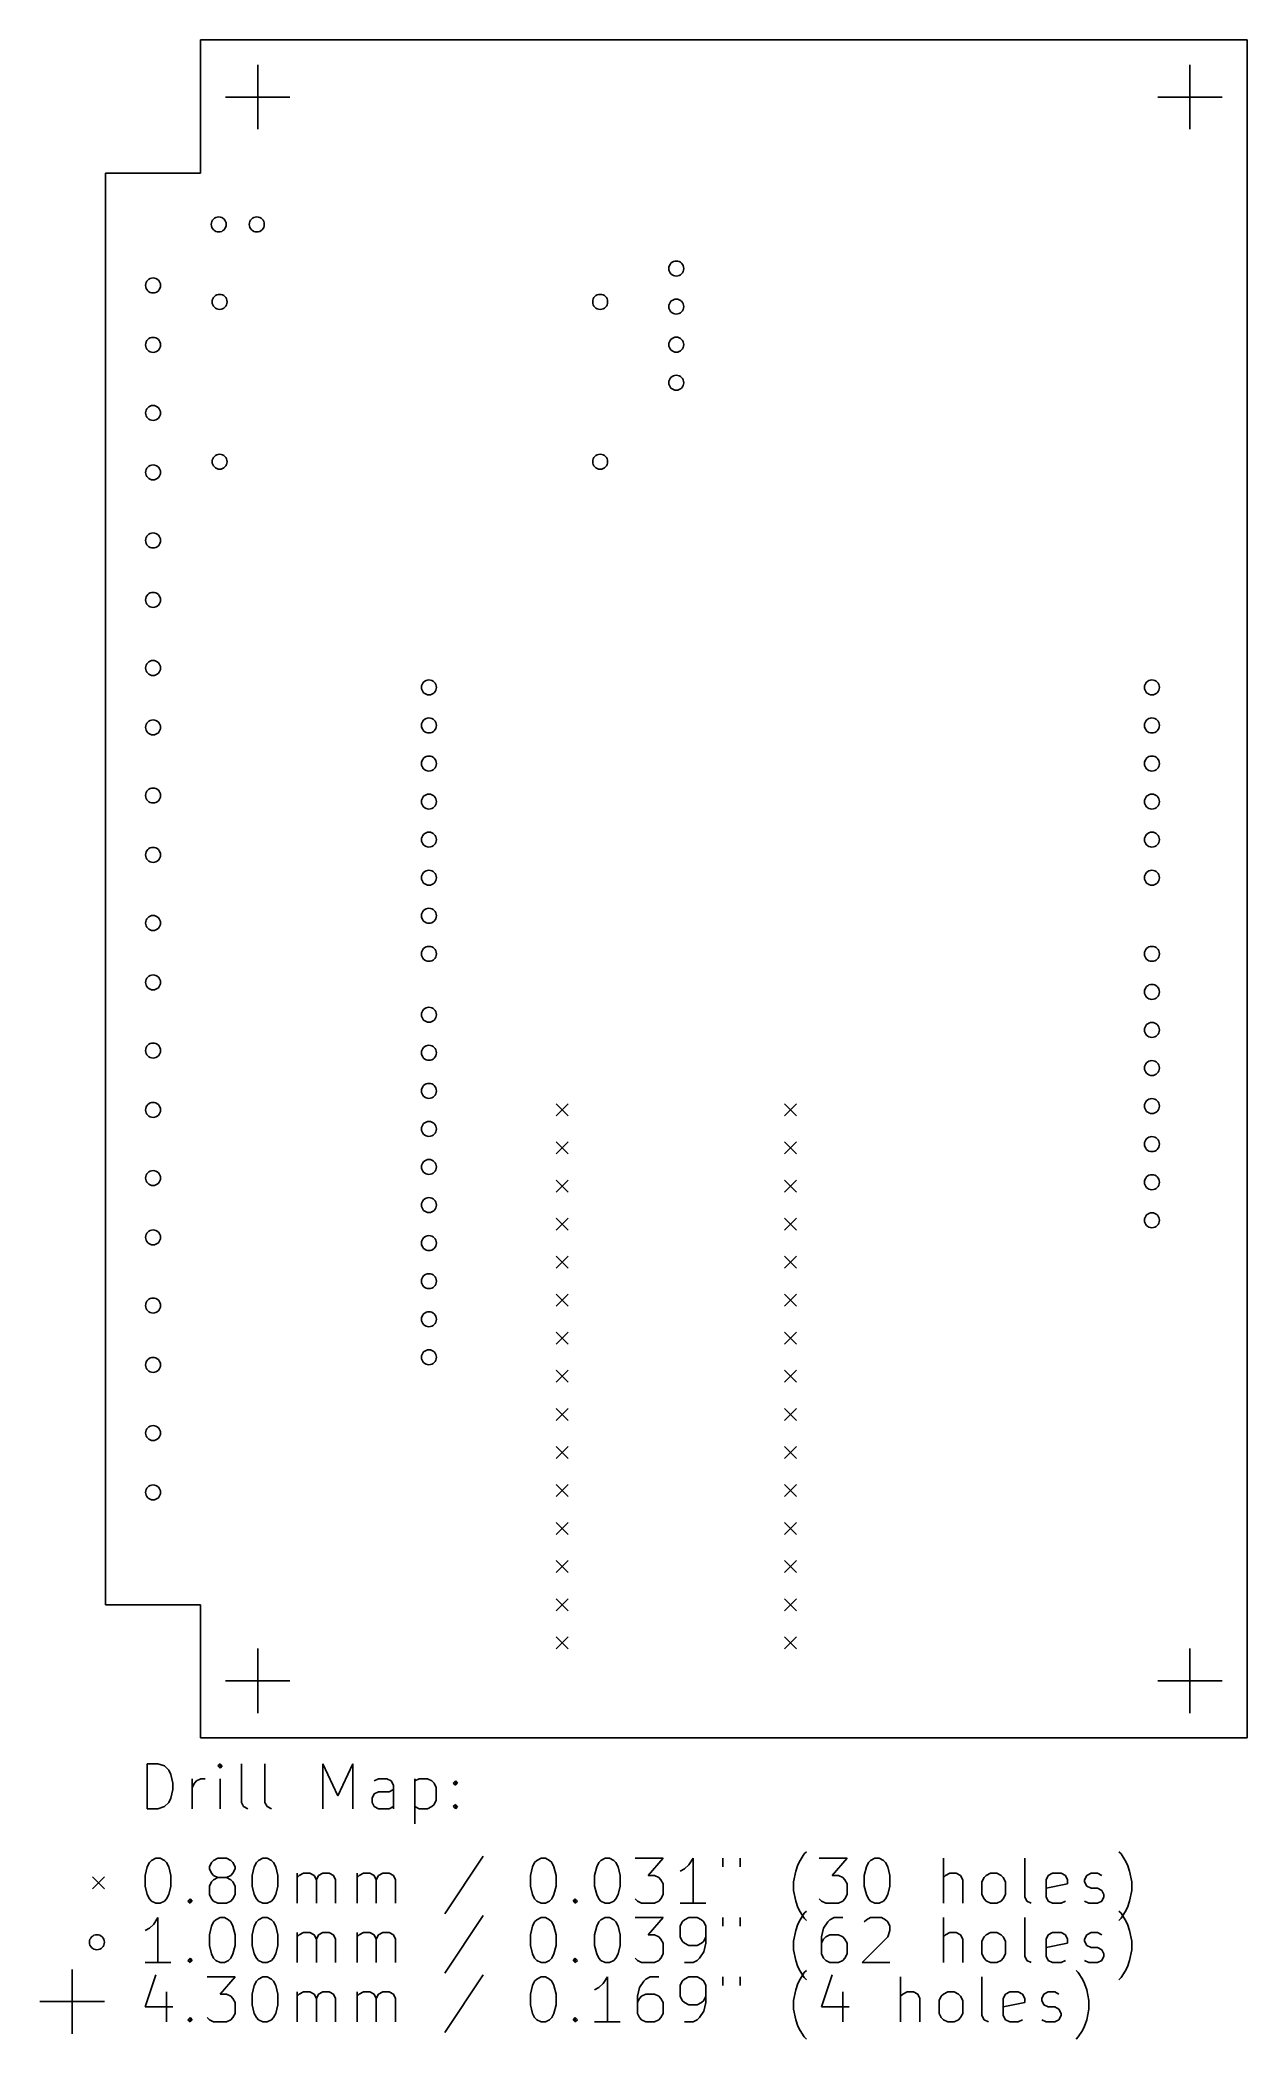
# Model space of a CAD drawing. Extents: x 77 to 157, y -147 to -14.
import ezdxf

# ---------------------------------------------------------------- set-up
doc = ezdxf.new("R2010")
doc.units = 0
doc.header["$MEASUREMENT"] = 0
doc.layers.add('BLACK', color=7, linetype='CONTINUOUS')

msp = doc.modelspace()

# ---------------------------------------------------------------- linework, layer by layer
at = {"layer": 'BLACK', "linetype": 'CONTINUOUS'}
for p, q in [((87.63, -13.6906), (157.48, -13.6906)), ((87.63, -22.5806), (87.63, -13.6906)), ((157.48, -13.6906), (157.48, -127)), ((91.44, -15.3506), (91.44, -19.6506)), ((153.67, -15.3506), (153.67, -19.6506)), ((89.29, -17.5006), (93.59, -17.5006)), ((151.52, -17.5006), (155.82, -17.5006)), ((87.63, -22.5806), (81.28, -22.5806)), ((81.28, -118.11), (81.28, -22.5806)), ((111.36, -84.69), (112.16, -85.49)), ((112.16, -84.69), (111.36, -85.49)), ((126.6, -84.69), (127.4, -85.49)), ((127.4, -84.69), (126.6, -85.49)), ((111.36, -87.23), (112.16, -88.03)), ((112.16, -87.23), (111.36, -88.03)), ((126.6, -87.23), (127.4, -88.03)), ((127.4, -87.23), (126.6, -88.03)), ((111.36, -89.77), (112.16, -90.57)), ((112.16, -89.77), (111.36, -90.57)), ((126.6, -89.77), (127.4, -90.57)), ((127.4, -89.77), (126.6, -90.57)), ((111.36, -92.31), (112.16, -93.11)), ((112.16, -92.31), (111.36, -93.11)), ((126.6, -92.31), (127.4, -93.11)), ((127.4, -92.31), (126.6, -93.11)), ((111.36, -94.85), (112.16, -95.65)), ((112.16, -94.85), (111.36, -95.65)), ((126.6, -94.85), (127.4, -95.65)), ((127.4, -94.85), (126.6, -95.65)), ((111.36, -97.39), (112.16, -98.19)), ((112.16, -97.39), (111.36, -98.19)), ((126.6, -97.39), (127.4, -98.19)), ((127.4, -97.39), (126.6, -98.19)), ((111.36, -99.93), (112.16, -100.73)), ((112.16, -99.93), (111.36, -100.73)), ((126.6, -99.93), (127.4, -100.73)), ((127.4, -99.93), (126.6, -100.73)), ((111.36, -102.47), (112.16, -103.27)), ((112.16, -102.47), (111.36, -103.27)), ((126.6, -102.47), (127.4, -103.27)), ((127.4, -102.47), (126.6, -103.27)), ((111.36, -105.01), (112.16, -105.81)), ((112.16, -105.01), (111.36, -105.81)), ((126.6, -105.01), (127.4, -105.81)), ((127.4, -105.01), (126.6, -105.81)), ((111.36, -107.55), (112.16, -108.35)), ((112.16, -107.55), (111.36, -108.35)), ((126.6, -107.55), (127.4, -108.35)), ((127.4, -107.55), (126.6, -108.35)), ((111.36, -110.09), (112.16, -110.89)), ((112.16, -110.09), (111.36, -110.89)), ((126.6, -110.09), (127.4, -110.89)), ((127.4, -110.09), (126.6, -110.89)), ((111.36, -112.63), (112.16, -113.43)), ((112.16, -112.63), (111.36, -113.43)), ((126.6, -112.63), (127.4, -113.43)), ((127.4, -112.63), (126.6, -113.43)), ((111.36, -115.17), (112.16, -115.97)), ((112.16, -115.17), (111.36, -115.97)), ((126.6, -115.17), (127.4, -115.97)), ((127.4, -115.17), (126.6, -115.97)), ((87.63, -118.11), (81.28, -118.11)), ((87.63, -127), (87.63, -118.11)), ((111.36, -117.71), (112.16, -118.51)), ((112.16, -117.71), (111.36, -118.51)), ((126.6, -117.71), (127.4, -118.51)), ((127.4, -117.71), (126.6, -118.51)), ((91.44, -121.04), (91.44, -125.34)), ((111.36, -120.25), (112.16, -121.05)), ((112.16, -120.25), (111.36, -121.05)), ((126.6, -120.25), (127.4, -121.05)), ((127.4, -120.25), (126.6, -121.05)), ((153.67, -121.04), (153.67, -125.34)), ((89.29, -123.19), (93.59, -123.19)), ((151.52, -123.19), (155.82, -123.19)), ((87.63, -127), (157.48, -127)), ((84.0693, -131.732), (84.0693, -128.732)), ((84.0693, -128.732), (84.7836, -128.732)), ((84.7836, -128.732), (85.2121, -128.875)), ((85.2121, -128.875), (85.4979, -129.161)), ((85.4979, -129.161), (85.6407, -129.446)), ((88.9264, -128.732), (88.7836, -128.875)), ((88.7836, -128.875), (88.9264, -129.018)), ((89.0693, -128.875), (88.9264, -128.732)), ((88.9264, -128.732), (88.9264, -129.018)), ((88.9264, -129.018), (89.0693, -128.875)), ((90.355, -131.304), (90.355, -128.732)), ((91.9264, -131.304), (91.9264, -128.732)), ((95.7836, -131.732), (95.7836, -128.732)), ((95.7836, -128.732), (96.7836, -130.875)), ((96.7836, -130.875), (97.7836, -128.732)), ((97.7836, -128.732), (97.7836, -131.732)), ((85.6407, -129.446), (85.7836, -130.018)), ((85.7836, -130.446), (85.6407, -131.018)), ((85.7836, -130.018), (85.7836, -130.446)), ((87.0693, -131.732), (87.0693, -129.732)), ((87.0693, -130.304), (87.2121, -130.018)), ((87.2121, -130.018), (87.355, -129.875)), ((87.355, -129.875), (87.6407, -129.732)), ((87.6407, -129.732), (87.9264, -129.732)), ((88.9264, -131.732), (88.9264, -129.732)), ((99.0693, -131.018), (99.2121, -130.732)), ((99.4979, -129.732), (99.2121, -129.875)), ((99.2121, -130.732), (99.4979, -130.589)), ((100.069, -129.732), (99.4979, -129.732)), ((99.4979, -130.589), (100.212, -130.589)), ((100.355, -129.875), (100.069, -129.732)), ((100.212, -130.589), (100.498, -130.446)), ((100.498, -130.161), (100.355, -129.875)), ((100.498, -131.732), (100.498, -130.161)), ((101.926, -129.732), (101.926, -132.732)), ((101.926, -129.875), (102.212, -129.732)), ((102.212, -129.732), (102.784, -129.732)), ((102.784, -129.732), (103.069, -129.875)), ((103.069, -129.875), (103.212, -130.018)), ((103.212, -130.018), (103.355, -130.304)), ((103.355, -130.304), (103.355, -131.161)), ((104.498, -130.018), (104.641, -129.875)), ((104.641, -130.161), (104.498, -130.018)), ((104.641, -129.875), (104.784, -130.018)), ((104.641, -129.875), (104.641, -130.161)), ((104.784, -130.018), (104.641, -130.161)), ((84.7836, -131.732), (84.0693, -131.732)), ((85.2121, -131.589), (84.7836, -131.732)), ((85.4979, -131.304), (85.2121, -131.589)), ((85.6407, -131.018), (85.4979, -131.304)), ((90.4979, -131.589), (90.355, -131.304)), ((90.7836, -131.732), (90.4979, -131.589)), ((92.0693, -131.589), (91.9264, -131.304)), ((92.355, -131.732), (92.0693, -131.589)), ((99.0693, -131.304), (99.0693, -131.018)), ((99.2121, -131.589), (99.0693, -131.304)), ((99.4979, -131.732), (99.2121, -131.589)), ((100.212, -131.732), (99.4979, -131.732)), ((100.498, -131.589), (100.212, -131.732)), ((102.212, -131.732), (101.926, -131.589)), ((102.784, -131.732), (102.212, -131.732)), ((103.069, -131.589), (102.784, -131.732)), ((103.212, -131.446), (103.069, -131.589)), ((103.355, -131.161), (103.212, -131.446)), ((104.498, -131.589), (104.641, -131.446)), ((104.641, -131.732), (104.498, -131.589)), ((104.641, -131.446), (104.784, -131.589)), ((104.641, -131.446), (104.641, -131.732)), ((104.784, -131.589), (104.641, -131.732)), ((127.926, -134.746), (128.069, -134.604)), ((149.069, -134.746), (148.926, -134.604)), ((83.9264, -136.175), (84.0693, -135.604)), ((84.0693, -135.604), (84.2121, -135.318)), ((84.2121, -135.318), (84.355, -135.175)), ((84.355, -135.175), (84.6407, -135.032)), ((84.6407, -135.032), (84.9264, -135.032)), ((84.9264, -135.032), (85.2121, -135.175)), ((85.2121, -135.175), (85.355, -135.318)), ((85.355, -135.318), (85.4979, -135.604)), ((85.4979, -135.604), (85.6407, -136.175)), ((88.2121, -135.604), (88.355, -135.318)), ((88.2121, -135.746), (88.2121, -135.604)), ((88.355, -136.032), (88.2121, -135.746)), ((88.355, -135.318), (88.4979, -135.175)), ((88.4979, -136.175), (88.355, -136.032)), ((88.4979, -135.175), (88.7836, -135.032)), ((88.7836, -135.032), (89.355, -135.032)), ((89.355, -135.032), (89.6407, -135.175)), ((89.6407, -135.175), (89.7836, -135.318)), ((89.7836, -136.032), (89.6407, -136.175)), ((89.7836, -135.318), (89.9264, -135.604)), ((89.9264, -135.746), (89.7836, -136.032)), ((89.9264, -135.604), (89.9264, -135.746)), ((91.0693, -136.175), (91.2121, -135.604)), ((91.2121, -135.604), (91.355, -135.318)), ((91.355, -135.318), (91.4979, -135.175)), ((91.4979, -135.175), (91.7836, -135.032)), ((91.7836, -135.032), (92.0693, -135.032)), ((92.0693, -135.032), (92.355, -135.175)), ((92.355, -135.175), (92.4979, -135.318)), ((92.4979, -135.318), (92.6407, -135.604)), ((92.6407, -135.604), (92.7836, -136.175)), ((94.0693, -138.032), (94.0693, -136.032)), ((94.2121, -136.175), (94.4979, -136.032)), ((94.4979, -136.032), (94.9264, -136.032)), ((94.9264, -136.032), (95.2121, -136.175)), ((95.4979, -136.175), (95.7836, -136.032)), ((95.7836, -136.032), (96.2121, -136.032)), ((96.2121, -136.032), (96.4979, -136.175)), ((98.0693, -138.032), (98.0693, -136.032)), ((98.2121, -136.175), (98.4979, -136.032)), ((98.4979, -136.032), (98.9264, -136.032)), ((98.9264, -136.032), (99.2121, -136.175)), ((99.4979, -136.175), (99.7836, -136.032)), ((99.7836, -136.032), (100.212, -136.032)), ((100.212, -136.032), (100.498, -136.175)), ((106.498, -134.889), (103.926, -138.746)), ((109.641, -136.175), (109.784, -135.604)), ((109.784, -135.604), (109.926, -135.318)), ((109.926, -135.318), (110.069, -135.175)), ((110.069, -135.175), (110.355, -135.032)), ((110.355, -135.032), (110.641, -135.032)), ((110.641, -135.032), (110.926, -135.175)), ((110.926, -135.175), (111.069, -135.318)), ((111.069, -135.318), (111.212, -135.604)), ((111.212, -135.604), (111.355, -136.175)), ((113.926, -136.175), (114.069, -135.604)), ((114.069, -135.604), (114.212, -135.318)), ((114.212, -135.318), (114.355, -135.175)), ((114.355, -135.175), (114.641, -135.032)), ((114.641, -135.032), (114.926, -135.032)), ((114.926, -135.032), (115.212, -135.175)), ((115.212, -135.175), (115.355, -135.318)), ((115.355, -135.318), (115.498, -135.604)), ((115.498, -135.604), (115.641, -136.175)), ((116.641, -135.032), (118.498, -135.032)), ((118.498, -135.032), (117.498, -136.175)), ((119.926, -135.746), (119.641, -135.889)), ((120.212, -135.461), (119.926, -135.746)), ((120.498, -135.032), (120.212, -135.461)), ((120.498, -138.032), (120.498, -135.032)), ((122.498, -135.032), (122.498, -135.604)), ((123.641, -135.032), (123.641, -135.604)), ((127.212, -136.604), (127.355, -135.889)), ((127.355, -135.889), (127.498, -135.461)), ((127.498, -135.461), (127.641, -135.175)), ((127.641, -135.175), (127.926, -134.746)), ((128.926, -135.032), (130.784, -135.032)), ((130.784, -135.032), (129.784, -136.175)), ((131.926, -136.175), (132.069, -135.604)), ((132.069, -135.604), (132.212, -135.318)), ((132.212, -135.318), (132.355, -135.175)), ((132.355, -135.175), (132.641, -135.032)), ((132.641, -135.032), (132.926, -135.032)), ((132.926, -135.032), (133.212, -135.175)), ((133.212, -135.175), (133.355, -135.318)), ((133.355, -135.318), (133.498, -135.604)), ((133.498, -135.604), (133.641, -136.175)), ((137.212, -138.032), (137.212, -135.032)), ((137.641, -136.032), (137.355, -136.175)), ((138.069, -136.032), (137.641, -136.032)), ((138.355, -136.175), (138.069, -136.032)), ((140.069, -136.175), (140.355, -136.032)), ((140.355, -136.032), (140.784, -136.032)), ((140.784, -136.032), (141.069, -136.175)), ((142.641, -137.604), (142.641, -135.032)), ((144.212, -136.175), (144.498, -136.032)), ((144.498, -136.032), (145.069, -136.032)), ((145.069, -136.032), (145.355, -136.175)), ((146.784, -136.175), (147.069, -136.032)), ((147.069, -136.032), (147.498, -136.032)), ((147.498, -136.032), (147.784, -136.175)), ((149.355, -135.175), (149.069, -134.746)), ((149.498, -135.461), (149.355, -135.175)), ((149.641, -135.889), (149.498, -135.461)), ((149.784, -136.604), (149.641, -135.889)), ((80.405, -136.275), (81.205, -137.075)), ((81.205, -136.275), (80.405, -137.075)), ((83.9264, -136.889), (83.9264, -136.175)), ((84.0693, -137.461), (83.9264, -136.889)), ((85.6407, -136.889), (85.4979, -137.461)), ((85.6407, -136.175), (85.6407, -136.889)), ((88.355, -136.604), (88.2121, -136.889)), ((88.2121, -136.889), (88.2121, -137.461)), ((88.4979, -136.461), (88.355, -136.604)), ((88.7836, -136.318), (88.4979, -136.175)), ((88.7836, -136.318), (88.4979, -136.461)), ((89.355, -136.318), (88.7836, -136.318)), ((89.6407, -136.175), (89.355, -136.318)), ((89.6407, -136.461), (89.355, -136.318)), ((89.7836, -136.604), (89.6407, -136.461)), ((89.9264, -136.889), (89.7836, -136.604)), ((89.9264, -137.461), (89.9264, -136.889)), ((91.0693, -136.889), (91.0693, -136.175)), ((91.2121, -137.461), (91.0693, -136.889)), ((92.7836, -136.889), (92.6407, -137.461)), ((92.7836, -136.175), (92.7836, -136.889)), ((94.0693, -136.318), (94.2121, -136.175)), ((95.2121, -136.175), (95.355, -136.461)), ((95.355, -136.461), (95.4979, -136.175)), ((95.355, -136.461), (95.355, -138.032)), ((96.4979, -136.175), (96.6407, -136.461)), ((96.6407, -136.461), (96.6407, -138.032)), ((98.0693, -136.318), (98.2121, -136.175)), ((99.2121, -136.175), (99.355, -136.461)), ((99.355, -136.461), (99.4979, -136.175)), ((99.355, -136.461), (99.355, -138.032)), ((100.498, -136.175), (100.641, -136.461)), ((100.641, -136.461), (100.641, -138.032)), ((109.641, -136.889), (109.641, -136.175)), ((109.784, -137.461), (109.641, -136.889)), ((111.355, -136.889), (111.212, -137.461)), ((111.355, -136.175), (111.355, -136.889)), ((113.926, -136.889), (113.926, -136.175)), ((114.069, -137.461), (113.926, -136.889)), ((115.641, -136.889), (115.498, -137.461)), ((115.641, -136.175), (115.641, -136.889)), ((117.498, -136.175), (117.926, -136.175)), ((117.926, -136.175), (118.212, -136.318)), ((118.212, -136.318), (118.355, -136.461)), ((118.355, -136.461), (118.498, -136.746)), ((118.498, -136.746), (118.498, -137.461)), ((127.212, -137.175), (127.212, -136.604)), ((127.355, -137.889), (127.212, -137.175)), ((129.784, -136.175), (130.212, -136.175)), ((130.212, -136.175), (130.498, -136.318)), ((130.498, -136.318), (130.641, -136.461)), ((130.641, -136.461), (130.784, -136.746)), ((130.784, -136.746), (130.784, -137.461)), ((131.926, -136.889), (131.926, -136.175)), ((132.069, -137.461), (131.926, -136.889)), ((133.641, -136.889), (133.498, -137.461)), ((133.641, -136.175), (133.641, -136.889)), ((137.355, -136.175), (137.212, -136.318)), ((138.498, -136.461), (138.355, -136.175)), ((138.498, -138.032), (138.498, -136.461)), ((139.784, -136.604), (139.926, -136.318)), ((139.784, -137.461), (139.784, -136.604)), ((139.926, -136.318), (140.069, -136.175)), ((141.069, -136.175), (141.212, -136.318)), ((141.212, -136.318), (141.355, -136.604)), ((141.355, -136.604), (141.355, -137.461)), ((144.069, -136.461), (144.212, -136.175)), ((144.069, -137.604), (144.069, -136.461)), ((145.498, -136.746), (144.069, -137.032)), ((145.355, -136.175), (145.498, -136.461)), ((145.498, -136.461), (145.498, -136.746)), ((146.641, -136.461), (146.784, -136.175)), ((146.641, -136.604), (146.641, -136.461)), ((146.784, -136.889), (146.641, -136.604)), ((147.069, -137.032), (146.784, -136.889)), ((147.498, -137.032), (147.069, -137.032)), ((147.784, -137.175), (147.498, -137.032)), ((147.926, -137.461), (147.784, -137.175)), ((149.641, -137.889), (149.784, -137.175)), ((149.784, -137.175), (149.784, -136.604)), ((84.2121, -137.746), (84.0693, -137.461)), ((84.355, -137.889), (84.2121, -137.746)), ((84.6407, -138.032), (84.355, -137.889)), ((84.9264, -138.032), (84.6407, -138.032)), ((85.2121, -137.889), (84.9264, -138.032)), ((85.355, -137.746), (85.2121, -137.889)), ((85.4979, -137.461), (85.355, -137.746)), ((86.7836, -137.889), (86.9264, -137.746)), ((86.9264, -138.032), (86.7836, -137.889)), ((86.9264, -137.746), (87.0693, -137.889)), ((86.9264, -137.746), (86.9264, -138.032)), ((87.0693, -137.889), (86.9264, -138.032)), ((88.2121, -137.461), (88.355, -137.746)), ((88.355, -137.746), (88.4979, -137.889)), ((88.4979, -137.889), (88.7836, -138.032)), ((88.7836, -138.032), (89.355, -138.032)), ((89.355, -138.032), (89.6407, -137.889)), ((89.6407, -137.889), (89.7836, -137.746)), ((89.7836, -137.746), (89.9264, -137.461)), ((91.355, -137.746), (91.2121, -137.461)), ((91.4979, -137.889), (91.355, -137.746)), ((91.7836, -138.032), (91.4979, -137.889)), ((92.0693, -138.032), (91.7836, -138.032)), ((92.355, -137.889), (92.0693, -138.032)), ((92.4979, -137.746), (92.355, -137.889)), ((92.6407, -137.461), (92.4979, -137.746)), ((109.926, -137.746), (109.784, -137.461)), ((110.069, -137.889), (109.926, -137.746)), ((110.355, -138.032), (110.069, -137.889)), ((110.641, -138.032), (110.355, -138.032)), ((110.926, -137.889), (110.641, -138.032)), ((111.069, -137.746), (110.926, -137.889)), ((111.212, -137.461), (111.069, -137.746)), ((112.498, -137.889), (112.641, -137.746)), ((112.641, -138.032), (112.498, -137.889)), ((112.641, -137.746), (112.784, -137.889)), ((112.641, -137.746), (112.641, -138.032)), ((112.784, -137.889), (112.641, -138.032)), ((114.212, -137.746), (114.069, -137.461)), ((114.355, -137.889), (114.212, -137.746)), ((114.641, -138.032), (114.355, -137.889)), ((114.926, -138.032), (114.641, -138.032)), ((115.212, -137.889), (114.926, -138.032)), ((115.355, -137.746), (115.212, -137.889)), ((115.498, -137.461), (115.355, -137.746)), ((116.784, -137.889), (116.641, -137.746)), ((117.069, -138.032), (116.784, -137.889)), ((117.926, -138.032), (117.069, -138.032)), ((118.212, -137.889), (117.926, -138.032)), ((118.355, -137.746), (118.212, -137.889)), ((118.498, -137.461), (118.355, -137.746)), ((121.355, -138.032), (119.641, -138.032)), ((127.498, -138.318), (127.355, -137.889)), ((127.641, -138.604), (127.498, -138.318)), ((127.926, -139.032), (127.641, -138.604)), ((127.641, -139.135), (127.926, -138.706)), ((127.926, -138.706), (128.069, -138.564)), ((129.069, -137.889), (128.926, -137.746)), ((129.355, -138.032), (129.069, -137.889)), ((130.212, -138.032), (129.355, -138.032)), ((130.498, -137.889), (130.212, -138.032)), ((130.641, -137.746), (130.498, -137.889)), ((130.784, -137.461), (130.641, -137.746)), ((132.212, -137.746), (132.069, -137.461)), ((132.355, -137.889), (132.212, -137.746)), ((132.641, -138.032), (132.355, -137.889)), ((132.926, -138.032), (132.641, -138.032)), ((133.212, -137.889), (132.926, -138.032)), ((133.355, -137.746), (133.212, -137.889)), ((133.498, -137.461), (133.355, -137.746)), ((139.926, -137.746), (139.784, -137.461)), ((140.069, -137.889), (139.926, -137.746)), ((140.355, -138.032), (140.069, -137.889)), ((140.784, -138.032), (140.355, -138.032)), ((141.069, -137.889), (140.784, -138.032)), ((141.212, -137.746), (141.069, -137.889)), ((141.355, -137.461), (141.212, -137.746)), ((142.784, -137.889), (142.641, -137.604)), ((143.069, -138.032), (142.784, -137.889)), ((144.212, -137.889), (144.069, -137.604)), ((144.498, -138.032), (144.212, -137.889)), ((145.069, -138.032), (144.498, -138.032)), ((145.355, -137.889), (145.069, -138.032)), ((146.641, -137.889), (146.926, -138.032)), ((146.926, -138.032), (147.498, -138.032)), ((147.498, -138.032), (147.784, -137.889)), ((147.784, -137.889), (147.926, -137.604)), ((147.926, -137.604), (147.926, -137.461)), ((149.069, -138.706), (148.926, -138.564)), ((149.069, -139.032), (149.355, -138.604)), ((149.355, -139.135), (149.069, -138.706)), ((149.355, -138.604), (149.498, -138.318)), ((149.498, -138.318), (149.641, -137.889)), ((84.2121, -139.706), (83.9264, -139.849)), ((84.4979, -139.421), (84.2121, -139.706)), ((84.7836, -138.992), (84.4979, -139.421)), ((84.7836, -141.992), (84.7836, -138.992)), ((88.2121, -140.135), (88.355, -139.564)), ((88.355, -139.564), (88.4979, -139.278)), ((88.4979, -139.278), (88.6407, -139.135)), ((88.6407, -139.135), (88.9264, -138.992)), ((88.9264, -138.992), (89.2121, -138.992)), ((89.2121, -138.992), (89.4979, -139.135)), ((89.4979, -139.135), (89.6407, -139.278)), ((89.6407, -139.278), (89.7836, -139.564)), ((89.7836, -139.564), (89.9264, -140.135)), ((91.0693, -140.135), (91.2121, -139.564)), ((91.2121, -139.564), (91.355, -139.278)), ((91.355, -139.278), (91.4979, -139.135)), ((91.4979, -139.135), (91.7836, -138.992)), ((91.7836, -138.992), (92.0693, -138.992)), ((92.0693, -138.992), (92.355, -139.135)), ((92.355, -139.135), (92.4979, -139.278)), ((92.4979, -139.278), (92.6407, -139.564)), ((92.6407, -139.564), (92.7836, -140.135)), ((94.0693, -141.992), (94.0693, -139.992)), ((94.2121, -140.135), (94.4979, -139.992)), ((94.4979, -139.992), (94.9264, -139.992)), ((94.9264, -139.992), (95.2121, -140.135)), ((95.4979, -140.135), (95.7836, -139.992)), ((95.7836, -139.992), (96.2121, -139.992)), ((96.2121, -139.992), (96.4979, -140.135)), ((98.0693, -141.992), (98.0693, -139.992)), ((98.2121, -140.135), (98.4979, -139.992)), ((98.4979, -139.992), (98.9264, -139.992)), ((98.9264, -139.992), (99.2121, -140.135)), ((99.4979, -140.135), (99.7836, -139.992)), ((99.7836, -139.992), (100.212, -139.992)), ((100.212, -139.992), (100.498, -140.135)), ((106.498, -138.849), (103.926, -142.706)), ((109.641, -140.135), (109.784, -139.564)), ((109.784, -139.564), (109.926, -139.278)), ((109.926, -139.278), (110.069, -139.135)), ((110.069, -139.135), (110.355, -138.992)), ((110.355, -138.992), (110.641, -138.992)), ((110.641, -138.992), (110.926, -139.135)), ((110.926, -139.135), (111.069, -139.278)), ((111.069, -139.278), (111.212, -139.564)), ((111.212, -139.564), (111.355, -140.135)), ((113.926, -140.135), (114.069, -139.564)), ((114.069, -139.564), (114.212, -139.278)), ((114.212, -139.278), (114.355, -139.135)), ((114.355, -139.135), (114.641, -138.992)), ((114.641, -138.992), (114.926, -138.992)), ((114.926, -138.992), (115.212, -139.135)), ((115.212, -139.135), (115.355, -139.278)), ((115.355, -139.278), (115.498, -139.564)), ((115.498, -139.564), (115.641, -140.135)), ((116.641, -138.992), (118.498, -138.992)), ((118.498, -138.992), (117.498, -140.135)), ((119.784, -139.278), (119.641, -139.564)), ((119.641, -139.564), (119.641, -140.278)), ((119.926, -139.135), (119.784, -139.278)), ((120.212, -138.992), (119.926, -139.135)), ((120.784, -138.992), (120.212, -138.992)), ((121.069, -139.135), (120.784, -138.992)), ((121.212, -139.278), (121.069, -139.135)), ((121.355, -139.564), (121.212, -139.278)), ((121.355, -140.706), (121.355, -139.564)), ((122.498, -138.992), (122.498, -139.564)), ((123.641, -138.992), (123.641, -139.564)), ((127.212, -140.564), (127.355, -139.849)), ((127.355, -139.849), (127.498, -139.421)), ((127.498, -139.421), (127.641, -139.135)), ((128.069, -139.175), (127.926, -139.032)), ((129.212, -139.706), (129.069, -140.278)), ((129.498, -139.278), (129.212, -139.706)), ((129.641, -139.135), (129.498, -139.278)), ((129.926, -138.992), (129.641, -139.135)), ((130.498, -138.992), (129.926, -138.992)), ((131.926, -139.278), (132.069, -139.135)), ((132.069, -139.135), (132.355, -138.992)), ((132.355, -138.992), (133.069, -138.992)), ((133.069, -138.992), (133.355, -139.135)), ((133.355, -139.135), (133.498, -139.278)), ((133.498, -139.278), (133.641, -139.564)), ((133.641, -139.849), (133.498, -140.278)), ((133.641, -139.564), (133.641, -139.849)), ((137.212, -141.992), (137.212, -138.992)), ((137.641, -139.992), (137.355, -140.135)), ((138.069, -139.992), (137.641, -139.992)), ((138.355, -140.135), (138.069, -139.992)), ((140.069, -140.135), (140.355, -139.992)), ((140.355, -139.992), (140.784, -139.992)), ((140.784, -139.992), (141.069, -140.135)), ((142.641, -141.564), (142.641, -138.992)), ((144.212, -140.135), (144.498, -139.992)), ((144.498, -139.992), (145.069, -139.992)), ((145.069, -139.992), (145.355, -140.135)), ((146.784, -140.135), (147.069, -139.992)), ((147.069, -139.992), (147.498, -139.992)), ((147.498, -139.992), (147.784, -140.135)), ((148.926, -139.175), (149.069, -139.032)), ((149.498, -139.421), (149.355, -139.135)), ((149.641, -139.849), (149.498, -139.421)), ((149.784, -140.564), (149.641, -139.849)), ((88.2121, -140.849), (88.2121, -140.135)), ((88.355, -141.421), (88.2121, -140.849)), ((89.9264, -140.849), (89.7836, -141.421)), ((89.9264, -140.135), (89.9264, -140.849)), ((91.0693, -140.849), (91.0693, -140.135)), ((91.2121, -141.421), (91.0693, -140.849)), ((92.7836, -140.849), (92.6407, -141.421)), ((92.7836, -140.135), (92.7836, -140.849)), ((94.0693, -140.278), (94.2121, -140.135)), ((95.2121, -140.135), (95.355, -140.421)), ((95.355, -140.421), (95.4979, -140.135)), ((95.355, -140.421), (95.355, -141.992)), ((96.4979, -140.135), (96.6407, -140.421)), ((96.6407, -140.421), (96.6407, -141.992)), ((98.0693, -140.278), (98.2121, -140.135)), ((99.2121, -140.135), (99.355, -140.421)), ((99.355, -140.421), (99.4979, -140.135)), ((99.355, -140.421), (99.355, -141.992)), ((100.498, -140.135), (100.641, -140.421)), ((100.641, -140.421), (100.641, -141.992)), ((109.641, -140.849), (109.641, -140.135)), ((109.784, -141.421), (109.641, -140.849)), ((111.355, -140.849), (111.212, -141.421)), ((111.355, -140.135), (111.355, -140.849)), ((113.926, -140.849), (113.926, -140.135)), ((114.069, -141.421), (113.926, -140.849)), ((115.641, -140.849), (115.498, -141.421)), ((115.641, -140.135), (115.641, -140.849)), ((117.498, -140.135), (117.926, -140.135)), ((117.926, -140.135), (118.212, -140.278)), ((118.212, -140.278), (118.355, -140.421)), ((118.355, -140.421), (118.498, -140.706)), ((118.498, -140.706), (118.498, -141.421)), ((119.641, -140.278), (119.784, -140.564)), ((119.784, -140.564), (119.926, -140.706)), ((119.926, -140.706), (120.212, -140.849)), ((120.212, -140.849), (120.784, -140.849)), ((120.784, -140.849), (121.069, -140.706)), ((120.926, -141.706), (121.212, -141.278)), ((121.069, -140.706), (121.212, -140.564)), ((121.212, -140.564), (121.355, -140.278)), ((121.212, -141.278), (121.355, -140.706)), ((127.212, -141.135), (127.212, -140.564)), ((127.355, -141.849), (127.212, -141.135)), ((129.069, -140.278), (129.069, -141.421)), ((129.212, -140.421), (129.069, -140.706)), ((129.355, -140.278), (129.212, -140.421)), ((129.641, -140.135), (129.355, -140.278)), ((130.212, -140.135), (129.641, -140.135)), ((130.498, -140.278), (130.212, -140.135)), ((130.641, -140.421), (130.498, -140.278)), ((130.784, -140.706), (130.641, -140.421)), ((130.784, -141.421), (130.784, -140.706)), ((133.498, -140.278), (131.784, -141.992)), ((137.355, -140.135), (137.212, -140.278)), ((138.498, -140.421), (138.355, -140.135)), ((138.498, -141.992), (138.498, -140.421)), ((139.784, -140.564), (139.926, -140.278)), ((139.784, -141.421), (139.784, -140.564)), ((139.926, -140.278), (140.069, -140.135)), ((141.069, -140.135), (141.212, -140.278)), ((141.212, -140.278), (141.355, -140.564)), ((141.355, -140.564), (141.355, -141.421)), ((144.069, -140.421), (144.212, -140.135)), ((144.069, -141.564), (144.069, -140.421)), ((145.498, -140.706), (144.069, -140.992)), ((145.355, -140.135), (145.498, -140.421)), ((145.498, -140.421), (145.498, -140.706)), ((146.641, -140.421), (146.784, -140.135)), ((146.641, -140.564), (146.641, -140.421)), ((146.784, -140.849), (146.641, -140.564)), ((147.069, -140.992), (146.784, -140.849)), ((147.498, -140.992), (147.069, -140.992)), ((147.784, -141.135), (147.498, -140.992)), ((147.926, -141.421), (147.784, -141.135)), ((149.641, -141.849), (149.784, -141.135)), ((149.784, -141.135), (149.784, -140.564)), ((79.055, -142.445), (79.055, -146.745)), ((85.6407, -141.992), (83.9264, -141.992)), ((86.7836, -141.849), (86.9264, -141.706)), ((86.9264, -141.992), (86.7836, -141.849)), ((86.9264, -141.706), (87.0693, -141.849)), ((86.9264, -141.706), (86.9264, -141.992)), ((87.0693, -141.849), (86.9264, -141.992)), ((88.4979, -141.706), (88.355, -141.421)), ((88.6407, -141.849), (88.4979, -141.706)), ((88.9264, -141.992), (88.6407, -141.849)), ((89.2121, -141.992), (88.9264, -141.992)), ((89.4979, -141.849), (89.2121, -141.992)), ((89.6407, -141.706), (89.4979, -141.849)), ((89.7836, -141.421), (89.6407, -141.706)), ((91.355, -141.706), (91.2121, -141.421)), ((91.4979, -141.849), (91.355, -141.706)), ((91.7836, -141.992), (91.4979, -141.849)), ((92.0693, -141.992), (91.7836, -141.992)), ((92.355, -141.849), (92.0693, -141.992)), ((92.4979, -141.706), (92.355, -141.849)), ((92.6407, -141.421), (92.4979, -141.706)), ((109.926, -141.706), (109.784, -141.421)), ((110.069, -141.849), (109.926, -141.706)), ((110.355, -141.992), (110.069, -141.849)), ((110.641, -141.992), (110.355, -141.992)), ((110.926, -141.849), (110.641, -141.992)), ((111.069, -141.706), (110.926, -141.849)), ((111.212, -141.421), (111.069, -141.706)), ((112.498, -141.849), (112.641, -141.706)), ((112.641, -141.992), (112.498, -141.849)), ((112.641, -141.706), (112.784, -141.849)), ((112.641, -141.706), (112.641, -141.992)), ((112.784, -141.849), (112.641, -141.992)), ((114.212, -141.706), (114.069, -141.421)), ((114.355, -141.849), (114.212, -141.706)), ((114.641, -141.992), (114.355, -141.849)), ((114.926, -141.992), (114.641, -141.992)), ((115.212, -141.849), (114.926, -141.992)), ((115.355, -141.706), (115.212, -141.849)), ((115.498, -141.421), (115.355, -141.706)), ((116.784, -141.849), (116.641, -141.706)), ((117.069, -141.992), (116.784, -141.849)), ((117.926, -141.992), (117.069, -141.992)), ((118.212, -141.849), (117.926, -141.992)), ((118.355, -141.706), (118.212, -141.849)), ((118.498, -141.421), (118.355, -141.706)), ((119.926, -141.992), (120.498, -141.992)), ((120.498, -141.992), (120.784, -141.849)), ((120.784, -141.849), (120.926, -141.706)), ((127.498, -142.278), (127.355, -141.849)), ((127.641, -142.564), (127.498, -142.278)), ((127.926, -142.992), (127.641, -142.564)), ((127.641, -143.095), (127.926, -142.666)), ((127.926, -142.666), (128.069, -142.524)), ((129.069, -141.421), (129.212, -141.706)), ((129.212, -141.706), (129.355, -141.849)), ((129.355, -141.849), (129.641, -141.992)), ((129.641, -141.992), (130.212, -141.992)), ((130.212, -141.992), (130.498, -141.849)), ((130.498, -141.849), (130.641, -141.706)), ((130.641, -141.706), (130.784, -141.421)), ((131.784, -141.992), (133.641, -141.992)), ((139.926, -141.706), (139.784, -141.421)), ((140.069, -141.849), (139.926, -141.706)), ((140.355, -141.992), (140.069, -141.849)), ((140.784, -141.992), (140.355, -141.992)), ((141.069, -141.849), (140.784, -141.992)), ((141.212, -141.706), (141.069, -141.849)), ((141.355, -141.421), (141.212, -141.706)), ((142.784, -141.849), (142.641, -141.564)), ((143.069, -141.992), (142.784, -141.849)), ((144.212, -141.849), (144.069, -141.564)), ((144.498, -141.992), (144.212, -141.849)), ((145.069, -141.992), (144.498, -141.992)), ((145.355, -141.849), (145.069, -141.992)), ((146.212, -142.666), (146.069, -142.524)), ((146.498, -143.095), (146.212, -142.666)), ((146.641, -141.849), (146.926, -141.992)), ((146.926, -141.992), (147.498, -141.992)), ((147.498, -141.992), (147.784, -141.849)), ((147.784, -141.849), (147.926, -141.564)), ((147.926, -141.564), (147.926, -141.421)), ((149.069, -142.992), (149.355, -142.564)), ((149.355, -142.564), (149.498, -142.278)), ((149.498, -142.278), (149.641, -141.849)), ((84.6407, -142.809), (83.9264, -144.952)), ((85.355, -143.952), (85.355, -145.952)), ((88.0693, -142.952), (89.9264, -142.952)), ((89.9264, -142.952), (88.9264, -144.095)), ((91.0693, -144.095), (91.2121, -143.524)), ((91.2121, -143.524), (91.355, -143.238)), ((91.355, -143.238), (91.4979, -143.095)), ((91.4979, -143.095), (91.7836, -142.952)), ((91.7836, -142.952), (92.0693, -142.952)), ((92.0693, -142.952), (92.355, -143.095)), ((92.355, -143.095), (92.4979, -143.238)), ((92.4979, -143.238), (92.6407, -143.524)), ((92.6407, -143.524), (92.7836, -144.095)), ((94.0693, -145.952), (94.0693, -143.952)), ((94.2121, -144.095), (94.4979, -143.952)), ((94.4979, -143.952), (94.9264, -143.952)), ((94.9264, -143.952), (95.2121, -144.095)), ((95.4979, -144.095), (95.7836, -143.952)), ((95.7836, -143.952), (96.2121, -143.952)), ((96.2121, -143.952), (96.4979, -144.095)), ((98.0693, -145.952), (98.0693, -143.952)), ((98.2121, -144.095), (98.4979, -143.952)), ((98.4979, -143.952), (98.9264, -143.952)), ((98.9264, -143.952), (99.2121, -144.095)), ((99.4979, -144.095), (99.7836, -143.952)), ((99.7836, -143.952), (100.212, -143.952)), ((100.212, -143.952), (100.498, -144.095)), ((106.498, -142.809), (103.926, -146.666)), ((109.641, -144.095), (109.784, -143.524)), ((109.784, -143.524), (109.926, -143.238)), ((109.926, -143.238), (110.069, -143.095)), ((110.069, -143.095), (110.355, -142.952)), ((110.355, -142.952), (110.641, -142.952)), ((110.641, -142.952), (110.926, -143.095)), ((110.926, -143.095), (111.069, -143.238)), ((111.069, -143.238), (111.212, -143.524)), ((111.212, -143.524), (111.355, -144.095)), ((114.212, -143.666), (113.926, -143.809)), ((114.498, -143.381), (114.212, -143.666)), ((114.784, -142.952), (114.498, -143.381)), ((114.784, -145.952), (114.784, -142.952)), ((116.926, -143.666), (116.784, -144.238)), ((117.212, -143.238), (116.926, -143.666)), ((117.355, -143.095), (117.212, -143.238)), ((117.641, -142.952), (117.355, -143.095)), ((118.212, -142.952), (117.641, -142.952)), ((119.784, -143.238), (119.641, -143.524)), ((119.641, -143.524), (119.641, -144.238)), ((119.926, -143.095), (119.784, -143.238)), ((120.212, -142.952), (119.926, -143.095)), ((120.784, -142.952), (120.212, -142.952)), ((121.069, -143.095), (120.784, -142.952)), ((121.212, -143.238), (121.069, -143.095)), ((121.355, -143.524), (121.212, -143.238)), ((121.355, -144.666), (121.355, -143.524)), ((122.498, -142.952), (122.498, -143.524)), ((123.641, -142.952), (123.641, -143.524)), ((127.212, -144.524), (127.355, -143.809)), ((127.355, -143.809), (127.498, -143.381)), ((127.498, -143.381), (127.641, -143.095)), ((128.069, -143.135), (127.926, -142.992)), ((129.784, -142.809), (129.069, -144.952)), ((130.498, -143.952), (130.498, -145.952)), ((134.355, -145.952), (134.355, -142.952)), ((134.784, -143.952), (134.498, -144.095)), ((135.212, -143.952), (134.784, -143.952)), ((135.498, -144.095), (135.212, -143.952)), ((137.212, -144.095), (137.498, -143.952)), ((137.498, -143.952), (137.926, -143.952)), ((137.926, -143.952), (138.212, -144.095)), ((139.784, -145.524), (139.784, -142.952)), ((141.355, -144.095), (141.641, -143.952)), ((141.641, -143.952), (142.212, -143.952)), ((142.212, -143.952), (142.498, -144.095)), ((143.926, -144.095), (144.212, -143.952)), ((144.212, -143.952), (144.641, -143.952)), ((144.641, -143.952), (144.926, -144.095)), ((146.641, -143.381), (146.498, -143.095)), ((146.784, -143.809), (146.641, -143.381)), ((146.926, -144.524), (146.784, -143.809)), ((148.926, -143.135), (149.069, -142.992)), ((76.905, -144.595), (81.205, -144.595)), ((83.9264, -144.952), (85.7836, -144.952)), ((88.9264, -144.095), (89.355, -144.095)), ((89.355, -144.095), (89.6407, -144.238)), ((89.6407, -144.238), (89.7836, -144.381)), ((89.7836, -144.381), (89.9264, -144.666)), ((89.9264, -145.381), (89.7836, -145.666)), ((89.9264, -144.666), (89.9264, -145.381)), ((91.0693, -144.809), (91.0693, -144.095)), ((91.2121, -145.381), (91.0693, -144.809)), ((91.355, -145.666), (91.2121, -145.381)), ((92.6407, -145.381), (92.4979, -145.666)), ((92.7836, -144.809), (92.6407, -145.381)), ((92.7836, -144.095), (92.7836, -144.809)), ((94.0693, -144.238), (94.2121, -144.095)), ((95.2121, -144.095), (95.355, -144.381)), ((95.355, -144.381), (95.4979, -144.095)), ((95.355, -144.381), (95.355, -145.952)), ((96.4979, -144.095), (96.6407, -144.381)), ((96.6407, -144.381), (96.6407, -145.952)), ((98.0693, -144.238), (98.2121, -144.095)), ((99.2121, -144.095), (99.355, -144.381)), ((99.355, -144.381), (99.4979, -144.095)), ((99.355, -144.381), (99.355, -145.952)), ((100.498, -144.095), (100.641, -144.381)), ((100.641, -144.381), (100.641, -145.952)), ((109.641, -144.809), (109.641, -144.095)), ((109.784, -145.381), (109.641, -144.809)), ((109.926, -145.666), (109.784, -145.381)), ((111.212, -145.381), (111.069, -145.666)), ((111.355, -144.809), (111.212, -145.381)), ((111.355, -144.095), (111.355, -144.809)), ((116.784, -144.238), (116.784, -145.381)), ((116.926, -144.381), (116.784, -144.666)), ((116.784, -145.381), (116.926, -145.666)), ((117.069, -144.238), (116.926, -144.381)), ((117.355, -144.095), (117.069, -144.238)), ((117.926, -144.095), (117.355, -144.095)), ((118.212, -144.238), (117.926, -144.095)), ((118.355, -144.381), (118.212, -144.238)), ((118.498, -144.666), (118.355, -144.381)), ((118.355, -145.666), (118.498, -145.381)), ((118.498, -145.381), (118.498, -144.666)), ((119.641, -144.238), (119.784, -144.524)), ((119.784, -144.524), (119.926, -144.666)), ((119.926, -144.666), (120.212, -144.809)), ((120.212, -144.809), (120.784, -144.809)), ((120.784, -144.809), (121.069, -144.666)), ((120.926, -145.666), (121.212, -145.238)), ((121.069, -144.666), (121.212, -144.524)), ((121.212, -144.524), (121.355, -144.238)), ((121.212, -145.238), (121.355, -144.666)), ((127.212, -145.095), (127.212, -144.524)), ((127.355, -145.809), (127.212, -145.095)), ((129.069, -144.952), (130.926, -144.952)), ((134.498, -144.095), (134.355, -144.238)), ((135.641, -144.381), (135.498, -144.095)), ((135.641, -145.952), (135.641, -144.381)), ((136.926, -144.524), (137.069, -144.238)), ((136.926, -145.381), (136.926, -144.524)), ((137.069, -145.666), (136.926, -145.381)), ((137.069, -144.238), (137.212, -144.095)), ((138.212, -144.095), (138.355, -144.238)), ((138.355, -144.238), (138.498, -144.524)), ((138.498, -145.381), (138.355, -145.666)), ((138.498, -144.524), (138.498, -145.381)), ((141.212, -144.381), (141.355, -144.095)), ((141.212, -145.524), (141.212, -144.381)), ((142.641, -144.666), (141.212, -144.952)), ((142.498, -144.095), (142.641, -144.381)), ((142.641, -144.381), (142.641, -144.666)), ((143.784, -144.381), (143.926, -144.095)), ((143.784, -144.524), (143.784, -144.381)), ((143.926, -144.809), (143.784, -144.524)), ((144.212, -144.952), (143.926, -144.809)), ((144.641, -144.952), (144.212, -144.952)), ((144.926, -145.095), (144.641, -144.952)), ((145.069, -145.381), (144.926, -145.095)), ((145.069, -145.524), (145.069, -145.381)), ((146.784, -145.809), (146.926, -145.095)), ((146.926, -145.095), (146.926, -144.524)), ((86.7836, -145.809), (86.9264, -145.666)), ((86.9264, -145.952), (86.7836, -145.809)), ((86.9264, -145.666), (87.0693, -145.809)), ((86.9264, -145.666), (86.9264, -145.952)), ((87.0693, -145.809), (86.9264, -145.952)), ((88.2121, -145.809), (88.0693, -145.666)), ((88.4979, -145.952), (88.2121, -145.809)), ((89.355, -145.952), (88.4979, -145.952)), ((89.6407, -145.809), (89.355, -145.952)), ((89.7836, -145.666), (89.6407, -145.809)), ((91.4979, -145.809), (91.355, -145.666)), ((91.7836, -145.952), (91.4979, -145.809)), ((92.0693, -145.952), (91.7836, -145.952)), ((92.355, -145.809), (92.0693, -145.952)), ((92.4979, -145.666), (92.355, -145.809)), ((110.069, -145.809), (109.926, -145.666)), ((110.355, -145.952), (110.069, -145.809)), ((110.641, -145.952), (110.355, -145.952)), ((110.926, -145.809), (110.641, -145.952)), ((111.069, -145.666), (110.926, -145.809)), ((112.498, -145.809), (112.641, -145.666)), ((112.641, -145.952), (112.498, -145.809)), ((112.641, -145.666), (112.784, -145.809)), ((112.641, -145.666), (112.641, -145.952)), ((112.784, -145.809), (112.641, -145.952)), ((115.641, -145.952), (113.926, -145.952)), ((116.926, -145.666), (117.069, -145.809)), ((117.069, -145.809), (117.355, -145.952)), ((117.355, -145.952), (117.926, -145.952)), ((117.926, -145.952), (118.212, -145.809)), ((118.212, -145.809), (118.355, -145.666)), ((119.926, -145.952), (120.498, -145.952)), ((120.498, -145.952), (120.784, -145.809)), ((120.784, -145.809), (120.926, -145.666)), ((127.498, -146.238), (127.355, -145.809)), ((127.641, -146.524), (127.498, -146.238)), ((127.926, -146.952), (127.641, -146.524)), ((137.212, -145.809), (137.069, -145.666)), ((137.498, -145.952), (137.212, -145.809)), ((137.926, -145.952), (137.498, -145.952)), ((138.212, -145.809), (137.926, -145.952)), ((138.355, -145.666), (138.212, -145.809)), ((139.926, -145.809), (139.784, -145.524)), ((140.212, -145.952), (139.926, -145.809)), ((141.355, -145.809), (141.212, -145.524)), ((141.641, -145.952), (141.355, -145.809)), ((142.212, -145.952), (141.641, -145.952)), ((142.498, -145.809), (142.212, -145.952)), ((143.784, -145.809), (144.069, -145.952)), ((144.069, -145.952), (144.641, -145.952)), ((144.641, -145.952), (144.926, -145.809)), ((144.926, -145.809), (145.069, -145.524)), ((146.212, -146.952), (146.498, -146.524)), ((146.498, -146.524), (146.641, -146.238)), ((146.641, -146.238), (146.784, -145.809)), ((128.069, -147.095), (127.926, -146.952)), ((146.069, -147.095), (146.212, -146.952))]:
    msp.add_line(p, q, dxfattribs=at)
at = {"layer": 'BLACK'}
for centre in [(88.84, -26), (91.38, -26), (119.38, -28.9433), (84.455, -30.0736), (88.9, -31.1658), (114.3, -31.1658), (119.38, -31.4833), (84.455, -34.036), (119.38, -34.0233), (119.38, -36.5633), (84.455, -38.5826), (88.9, -41.8338), (114.3, -41.8338), (84.455, -42.545), (84.455, -47.0916), (84.455, -51.054), (84.455, -55.6006), (102.87, -56.896), (151.13, -56.896), (84.455, -59.563), (102.87, -59.436), (151.13, -59.436), (102.87, -61.976), (151.13, -61.976), (84.455, -64.1096), (102.87, -64.516), (151.13, -64.516), (102.87, -67.056), (151.13, -67.056), (84.455, -68.072), (102.87, -69.596), (151.13, -69.596), (102.87, -72.136), (84.455, -72.6186), (102.87, -74.676), (151.13, -74.676), (84.455, -76.581), (151.13, -77.216), (102.87, -78.74), (151.13, -79.756), (84.455, -81.1276), (102.87, -81.28), (151.13, -82.296), (102.87, -83.82), (84.455, -85.09), (151.13, -84.836), (102.87, -86.36), (151.13, -87.376), (84.455, -89.6366), (102.87, -88.9), (151.13, -89.916), (102.87, -91.44), (151.13, -92.456), (84.455, -93.599), (102.87, -93.98), (102.87, -96.52), (84.455, -98.1456), (102.87, -99.06), (102.87, -101.6), (84.455, -102.108), (84.455, -106.655), (84.455, -110.617), (80.705, -140.635)]:
    msp.add_circle(centre, 0.5, dxfattribs=at)

doc.saveas('drawing.dxf')
